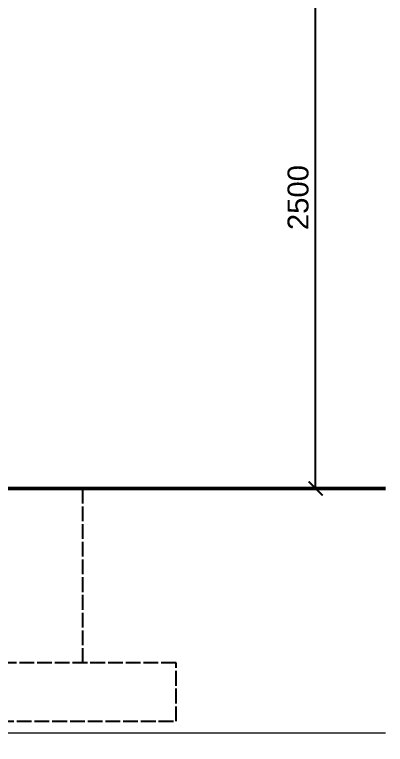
# Model space of a CAD drawing. Header units: millimetres. Extents: x 0 to 157867, y -2 to 14466.
# Drawn here: x 150349 to 151943, y 3360 to 6496 of the extents above; entities that cross this region are included whole.
import ezdxf

# ---------------------------------------------------------------- set-up
doc = ezdxf.new("R2010")
doc.units = ezdxf.units.MM
doc.linetypes.add('DASHED', pattern=[1.524, 1.27, -0.254])
for name, color, linetype, lineweight in [('DIMS', 3, 'CONTINUOUS', 18), ('HATCH-EARTH', 8, 'CONTINUOUS', 9), ('HIDDEN-AXIS', 8, 'DASHED', 18), ('LINES', 7, 'CONTINUOUS', 25)]:
    doc.layers.add(name, color=color, linetype=linetype, lineweight=lineweight)
doc.styles.get("Standard").update_dxf_attribs({"font": 'arial.ttf'})
doc.dimstyles.new('PYR-1-50', dxfattribs={"dimscale": 50, "dimtxt": 1.8, "dimasz": 1.2, "dimexe": 1.2, "dimexo": 0.8, "dimgap": 0.6, "dimtad": 1, "dimdec": 0, "dimtxsty": 'Standard', "dimblk": 'ARCHTICK', "dimcen": 2.5, "dimclrd": 3, "dimclre": 3, "dimclrt": 7, "dimazin": 3, "dimtfac": 1, "dimtmove": 0, "dimatfit": 3})

# ---------------------------------------------------------------- blocks, each defined once
blk = doc.blocks.new('_ARCHTICK')
at = {"color": 0, "linetype": 'BYBLOCK', "const_width": 0.15}
blk.add_lwpolyline([(-0.5, -0.5), (0.5, 0.5)], dxfattribs=at)

msp = doc.modelspace()

# ---------------------------------------------------------------- hatches: boundary and pattern name
at = {"layer": 'HATCH-EARTH', "ltscale": 50}
h = msp.add_hatch(dxfattribs=at)
h.set_pattern_fill('EARTH', scale=37.795276)
h.set_pattern_definition([(0, (0, 0), (9070.87, 9070.87), [9070.9, -9070.9]), (0, (0, 3402), (9070.87, 9070.87), [9070.9, -9070.9]), (0, (0, 6803), (9070.87, 9070.87), [9070.9, -9070.9]), (90, (1134, 7937), (-9070.87, 9070.87), [9070.9, -9070.9]), (90, (4535, 7937), (-9070.87, 9070.87), [9070.9, -9070.9]), (90, (7937, 7937), (-9070.87, 9070.87), [9070.9, -9070.9])])
h.paths.add_polyline_path([(137343.2, 3360), (137343.2, 4460), (139243.2, 4460), (139643.2, 4460), (140728.9, 4460), (141128.9, 4460), (142214.6, 4460), (142614.6, 4460), (143700.3, 4460), (144100.3, 4460), (144143.2, 4460), (145143.2, 4460), (145186, 4460), (145586, 4460), (146671.7, 4460), (147071.7, 4460), (148157.4, 4460), (148557.4, 4460), (149643.2, 4460), (150043.2, 4460), (151943.2, 4460), (151943.2, 3360)])

# ---------------------------------------------------------------- linework, layer by layer
at = {"layer": 'HIDDEN-AXIS', "linetype": 'DASHED', "lineweight": 25, "ltscale": 50}
for points in [[(150643.2, 3710), (150643.2, 4460)], [(138243.2, 3460), (151043.2, 3460), (151043.2, 3710), (138243.2, 3710), (138243.2, 3460)]]:
    msp.add_lwpolyline(points, dxfattribs=at)
at = {"layer": 'LINES', "lineweight": 50, "ltscale": 50}
msp.add_lwpolyline([(137343.2, 4460), (151943.2, 4460)], dxfattribs=at)

# ---------------------------------------------------------------- dimensions: what is measured, and where the dimension line sits
at = {"layer": 'DIMS'}
msp.add_linear_dim(base=(151643.2, 4460), p1=(150743.2, 4460), p2=(150743.2, 6960), angle=90, dimstyle='PYR-1-50', dxfattribs=at).render()

doc.saveas('drawing.dxf')
